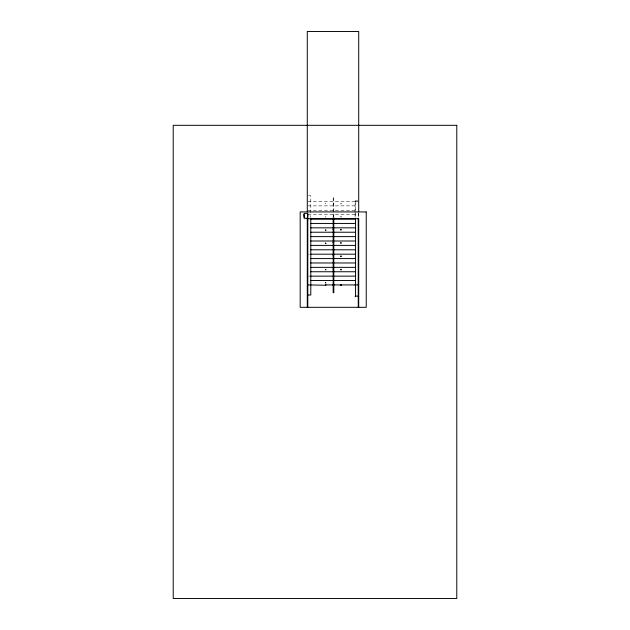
<?xml version="1.0" encoding="UTF-8"?>
<svg xmlns="http://www.w3.org/2000/svg" width="630" height="630" viewBox="0 0 630 630"><rect width="100%" height="100%" fill="white"/><g stroke="black" fill="none" stroke-linecap="round" stroke-linejoin="round"><path stroke-width="0.47" stroke-dasharray="3.15 2.36" d="M333.175 203.159C334.373 202.136 332.616 204.459 333.805 203.159M308.543 195.686L310.795 195.686L310.795 217.295M357.808 200.852L355.084 200.852L355.084 212.586M307.794 201.482L358.242 201.482M355.556 201.592C354.273 199.797 356.383 202.821 357.344 201.592M333.175 204.498L333.805 204.498M307.794 205.876L355.556 205.876M307.794 210.27L355.556 210.27M307.794 214.657L355.556 214.657M307.794 254.181L309.291 254.181M308.543 276.145L310.795 276.145M358.714 213.082L358.714 217.752M358.242 213.239L358.242 217.287M355.556 201.482L355.556 217.295M355.084 213.562L355.084 217.476M333.805 217.216L333.805 196.875L333.175 196.875L333.175 216.862M325.592 203.6L325.875 203.947L325.608 203.529M325.592 216.775L325.875 217.122L325.592 216.775M333.175 216.114C333.443 217.657 334.073 215.074 333.175 216.114M340.775 203.569C341.05 205.12 341.657 202.521 340.775 203.569M340.767 216.633C341.035 218.193 341.657 215.578 340.767 216.633"/><path stroke-width="0.94" d="M325.584 284.925L325.915 284.713L325.781 285.232L307.794 284.925M333.175 284.406C334.136 285.8 332.845 283.146 333.805 284.437M355.084 296.848L355.556 296.116L355.556 218.169M358.242 284.957L358.714 284.965M304.148 217.208L303.849 214.436M307.645 217.704L308.015 214.145M307.282 218.72L358.714 218.72L358.714 307.314M310.716 219.051L355.556 219.051M310.716 223.445L355.556 223.445M310.716 227.832L355.556 227.832M310.716 232.226L355.556 232.226M310.716 236.62L355.556 236.62M310.716 241.007L355.556 241.007M310.716 245.401L355.556 245.401M310.716 249.795L355.556 249.795M310.716 254.181L355.556 254.181M310.716 258.576L355.556 258.576M310.716 262.97L355.556 262.97M310.716 267.356L355.556 267.356M310.716 271.75L355.556 271.75M310.716 276.145L355.556 276.145M310.716 280.531L355.556 280.531M325.781 284.925L358.242 284.925M333.175 285.744L333.805 285.744M307.794 294.99L310.795 294.99L310.795 218.169M355.556 296.116L358.242 296.116L358.714 296.848M358.714 211.924L358.714 31.5L307.282 31.5L307.282 211.924M358.242 218.169L358.242 307.314M333.805 217.878L333.805 292.698L333.175 292.698L333.175 217.838M307.794 218.145L307.794 307.314M307.282 217.996L307.282 307.314M325.592 229.95L325.875 230.296L325.592 229.95M325.592 243.125L325.875 243.471L325.592 243.125M325.647 256.323L325.647 256.323M325.592 269.475L325.875 269.821L325.592 269.475M325.592 282.649L325.875 282.996L325.608 282.579M333.152 229.186C333.443 230.745 333.995 228.107 333.152 229.186M333.152 242.361C333.404 243.905 334.065 241.321 333.152 242.361M333.175 255.638C333.443 257.19 334.065 254.583 333.175 255.638M333.175 269.034C333.443 270.593 334.065 267.978 333.175 269.034M340.736 229.706C341.027 231.273 341.602 228.627 340.736 229.706M340.736 242.881C341.035 244.44 341.594 241.825 340.736 242.881M340.767 256.158C341.027 257.702 341.665 255.126 340.767 256.158M340.767 269.553C341.027 271.105 341.665 268.522 340.767 269.553M340.767 284.925C341.027 286.485 341.673 283.87 340.767 284.925M355.107 284.949L355.556 284.981L355.107 284.949M456.789 125.315L173.211 125.315L173.211 598.5L456.789 598.5L456.789 125.315M366.235 211.924L300.179 211.924L300.179 307.314L366.235 307.314L366.235 211.924M307.645 213.365L304.148 213.365L304.148 218.295L307.645 218.295L307.645 213.365"/></g></svg>
